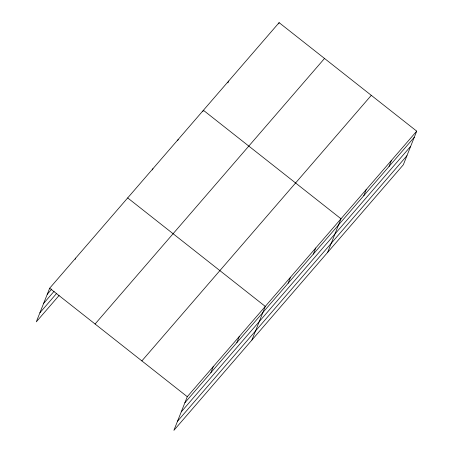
<?xml version="1.0" encoding="UTF-8"?>
<svg xmlns="http://www.w3.org/2000/svg" width="453" height="453" viewBox="0 0 453 453"><rect width="100%" height="100%" fill="white"/><g stroke="black" fill="none" stroke-linecap="round" stroke-linejoin="round"><path stroke-width="0.68" d="M416.709 131.149L187.282 396.709L173.89 430.35L403.323 164.79L416.709 131.149L279.11 22.65L49.677 288.21L36.291 321.851L59.1 295.452M75.192 259.331L75.679 258.114M152.435 169.926L152.921 168.709M177.672 140.713L178.159 139.496M202.91 111.506L203.397 110.283L340.996 218.782L327.61 252.423M227.904 82.899L228.635 81.076M278.623 23.867L279.11 22.65M210.855 372.706L213.284 366.613M236.857 342.61L239.286 336.517M251.896 340.061L265.288 306.421L127.684 197.921M288.097 283.301L290.52 277.208M313.334 254.088L315.758 247.995M363.81 195.662L366.234 189.569M389.048 166.449L391.471 160.356M47.254 294.303L51.818 289.025M43.635 303.397L54.128 291.251M39.909 312.763L56.789 293.227M95.085 324.014L324.518 58.454M141.868 360.905L371.301 95.345M184.852 402.802L414.285 137.236M181.24 411.89L410.667 146.33M177.508 421.262L406.941 155.696M49.677 288.21L187.282 396.709"/></g></svg>
